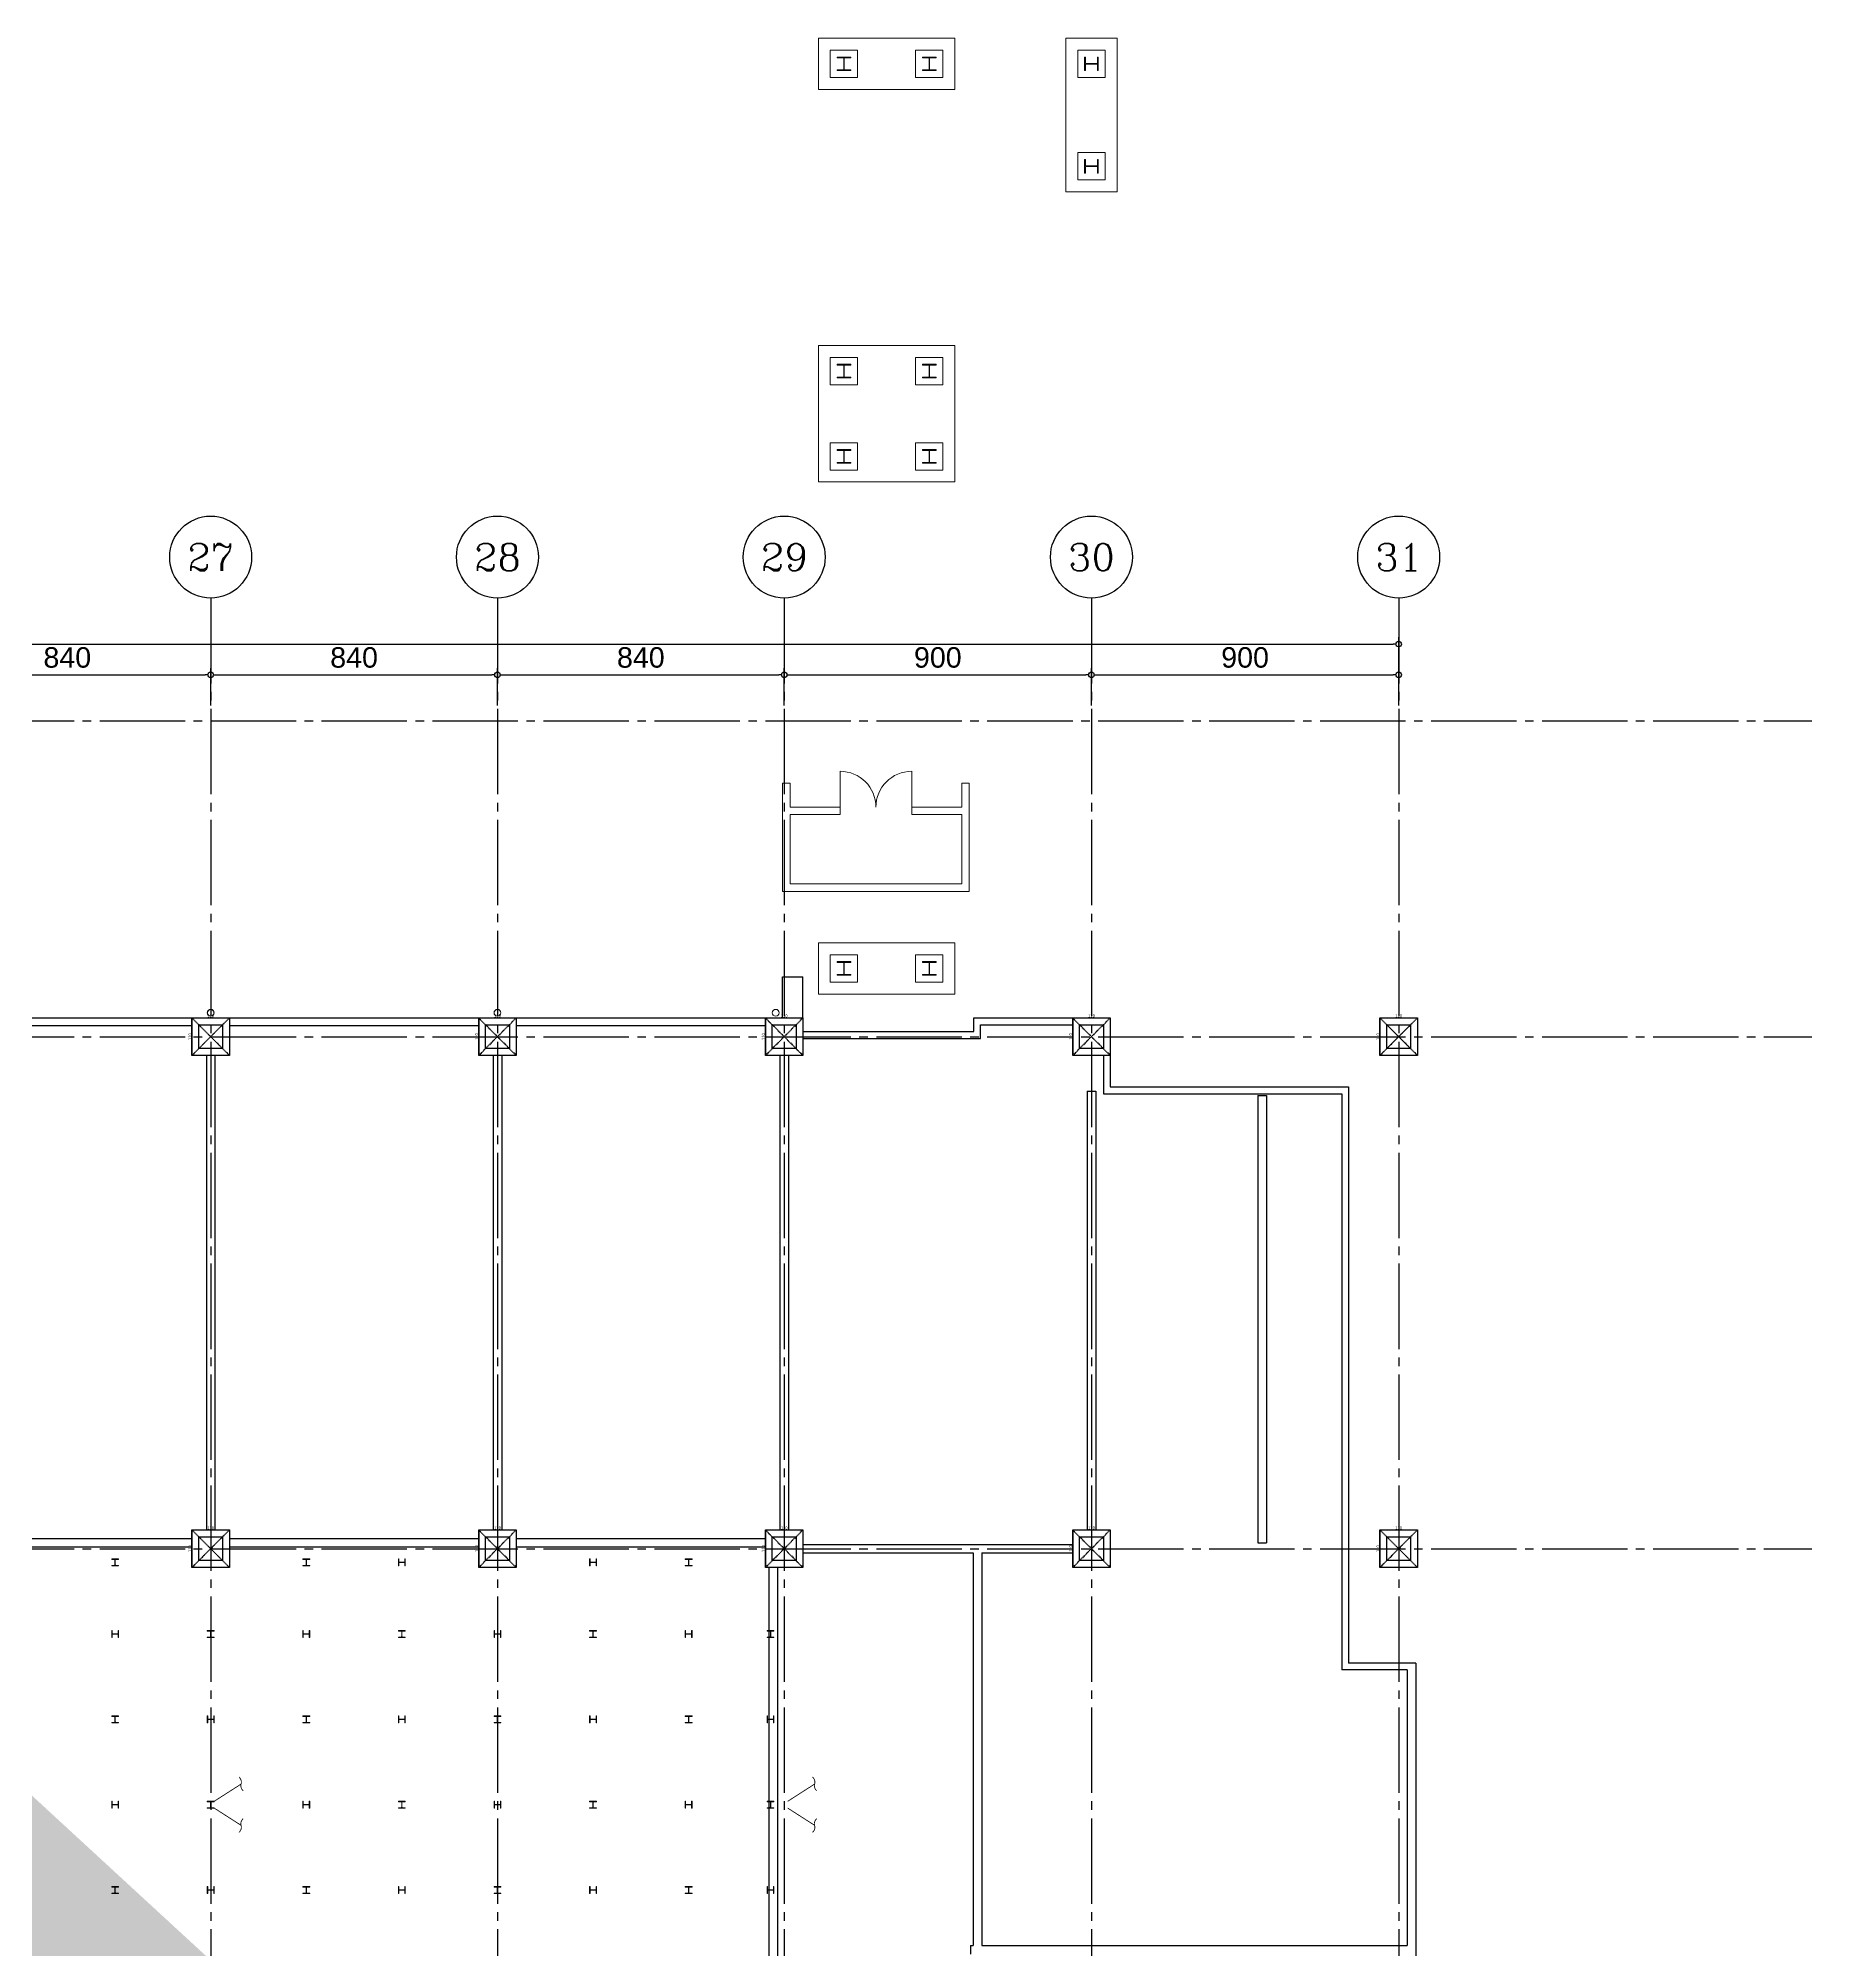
# Model space of a CAD drawing. Extents: x -3080 to 28500, y -1326 to 31609.
# Drawn here: x 22175 to 27370, y 6325 to 11925 of the extents above; entities that cross this region are included whole.
import ezdxf
from ezdxf.enums import TextEntityAlignment as Align

# ---------------------------------------------------------------- set-up
doc = ezdxf.new("R2010")
doc.units = 0
doc.header["$LTSCALE"] = 100
for name, pattern in [('X-S-FAB-L05$0$COL-CEN-LIN', [3.25, 2.5, -0.25, 0.25, -0.25]), ('X-S-FAB-L05$0$DASHED', [0.75, 0.5, -0.25]), ('X-S-FAB-L05$0$HIDDEN', [0.4, 0.3, -0.1]), ('X-S-FAB-L05$0$TAI_虛線', [5.644, 2.822, -2.822])]:
    doc.linetypes.add(name, pattern=pattern)
for name, color, linetype in [('0-xref', 8, 'Continuous'), ('188K-SM-03-F05-MECH-DCC-Y2257103$0$0-xref', 8, 'Continuous'), ('188K-SM-07-F10-MECH-CR PIPE-Y2257103$0$0-xref', 8, 'Continuous'), ('X-S-FAB-L05$0$0-MC', 8, 'Continuous'), ('X-S-FAB-L05$0$0-NC', 8, 'Continuous'), ('X-S-FAB-L05$0$1_L05平面圖_1_A-OBJE-MEP', 8, 'Continuous'), ('X-S-FAB-L05$0$1_L05平面圖_1_A-WALL-EX', 8, 'Continuous'), ('X-S-FAB-L05$0$1_L05平面圖_1_Door', 8, 'Continuous'), ('X-S-FAB-L05$0$1_L05平面圖_1_S-COL', 8, 'Continuous'), ('X-S-FAB-L05$0$BEAM', 8, 'Continuous'), ('X-S-FAB-L05$0$BLOCK', 8, 'Continuous'), ('X-S-FAB-L05$0$BR-D', 8, 'X-S-FAB-L05$0$DASHED'), ('X-S-FAB-L05$0$CCL', 8, 'X-S-FAB-L05$0$COL-CEN-LIN'), ('X-S-FAB-L05$0$COL', 8, 'Continuous'), ('X-S-FAB-L05$0$COL-S', 8, 'Continuous'), ('X-S-FAB-L05$0$SKY05│level-60%', 7, 'Continuous'), ('X-S-FAB-L05$0$WALL-RC', 8, 'Continuous'), ('X-S-FAB-L05$0$斜撐', 8, 'Continuous')]:
    doc.layers.add(name, color=color, linetype=linetype)
doc.layers.add('X-S-FAB-L05$0$A-BLOCK', color=8, linetype='Continuous', plot=False)
doc.layers.add('X-S-FAB-L05$0$DIM', color=8, linetype='Continuous', plot=False)
doc.layers.add('X-S-FAB-L05$0$XREF', color=8, linetype='Continuous', lineweight=0)
doc.styles.add('X-S-FAB-L05$0$COL-NUM', font='romanc')
doc.styles.add('X-S-FAB-L05$0$DIM', font='', dxfattribs={"width": 0.8})
doc.styles.add('X-S-FAB-L05$0$Gen-Text', font='arial.ttf', dxfattribs={"height": 2.5})
doc.styles.get('X-S-FAB-L05$0$DIM').set_extended_font_data('MingLiU')
doc.dimstyles.new('X-S-FAB-L05$0$CIRL', dxfattribs={"dimtxt": 50, "dimasz": 25, "dimexe": 16, "dimexo": 0, "dimgap": 6, "dimtad": 1, "dimdsep": 46, "dimtxsty": 'X-S-FAB-L05$0$DIM', "dimblk": 'X-S-FAB-L05$0$_DotBlank', "dimcen": 10, "dimdle": 16, "dimclrd": 256, "dimclre": 256, "dimclrt": 6, "dimadec": 0, "dimazin": 0, "dimtfac": 1, "dimtix": 1, "dimtmove": 2, "dimatfit": 3, "dimldrblk": 'X-S-FAB-L05$0$ARROW', "dimfxl": 1, "dimtolj": 1, "dimtzin": 0, "dimarcsym": 0})
doc.dimstyles.new('X-S-FAB-L05$0$JJP_005_defpoint', dxfattribs={"dimtxt": 20, "dimasz": 0.5, "dimexe": 0.5, "dimexo": 0.5, "dimgap": 0.5, "dimtad": 1, "dimdsep": 46, "dimtxsty": 'X-S-FAB-L05$0$DIM', "dimblk": 'X-S-FAB-L05$0$_None', "dimcen": 10, "dimclrd": 256, "dimclre": 256, "dimclrt": 256, "dimadec": 0, "dimazin": 0, "dimtfac": 1, "dimtix": 1, "dimtmove": 2, "dimatfit": 3, "dimldrblk": 'X-S-FAB-L05$0$_None', "dimfxl": 0.5, "dimtolj": 1, "dimtzin": 0, "dimarcsym": 0})

# ---------------------------------------------------------------- blocks, each defined once
blk = doc.blocks.new('X-S-FAB-L05$0$cn-y')
at = {"layer": 'X-S-FAB-L05$0$0-MC'}
blk.add_circle((-50, 0), 50, dxfattribs=at)
at = {"layer": 'X-S-FAB-L05$0$0-NC', "style": 'X-S-FAB-L05$0$COL-NUM'}
blk.add_attdef('GRID-Y', text='', height=50, dxfattribs=at).set_placement((-50, 0), align=Align.MIDDLE_CENTER)
blk = doc.blocks.new('X-S-FAB-L05$0$_DotBlank')
at = {"color": 0, "linetype": 'ByBlock', "lineweight": -2}
blk.add_line((-0.5, 0), (-1, 0), dxfattribs=at)
blk.add_circle((0, 0), 0.5, dxfattribs=at)
blk = doc.blocks.new('*D68')
at = {"layer": 'DefPoints', "color": 0, "transparency": 16777216}
for p in [(0, 10870), (-26160, 10780), (0, 10780)]:
    blk.add_point(p, dxfattribs=at)
at = {"layer": 'X-S-FAB-L05$0$DIM', "lineweight": -2, "transparency": 16777216}
for p, q in [((-26160, 10780), (-26160, 10890)), ((-26144, 10870), (-16, 10870)), ((0, 10780), (0, 10890))]:
    blk.add_line(p, q, dxfattribs=at)
at = {"layer": 'X-S-FAB-L05$0$DIM', "lineweight": -2, "transparency": 16777216, "xscale": 16, "yscale": 16, "zscale": 16, "rotation": 180}
blk.add_blockref('X-S-FAB-L05$0$_DotBlank', (-26160, 10870), dxfattribs=at)
at = {"layer": 'X-S-FAB-L05$0$DIM', "lineweight": -2, "transparency": 16777216, "xscale": 16, "yscale": 16, "zscale": 16}
blk.add_blockref('X-S-FAB-L05$0$_DotBlank', (0, 10870), dxfattribs=at)
at = {"layer": 'X-S-FAB-L05$0$DIM', "color": 6, "transparency": 16777216, "insert": (-13080, 10920.6), "char_height": 2.5, "attachment_point": 5, "style": 'X-S-FAB-L05$0$Gen-Text'}
blk.add_mtext('\\A1;{\\H24x;26160}', dxfattribs=at)
blk = doc.blocks.new('X-S-FAB-L05$0$ARROW')
at = {"color": 3}
blk.add_solid([(0, 0), (-2.4, -0.4), (-2.4, 0.4)], dxfattribs=at)
blk = doc.blocks.new('*D94')
at = {"layer": 'DefPoints', "color": 0, "transparency": 16777216}
for p in [(-3480, 10780), (-4320, 10690), (-3480, 10690)]:
    blk.add_point(p, dxfattribs=at)
at = {"layer": 'X-S-FAB-L05$0$DIM', "lineweight": -2, "transparency": 16777216}
for p, q in [((-4320, 10690), (-4320, 10800)), ((-4304, 10780), (-3496, 10780)), ((-3480, 10690), (-3480, 10800))]:
    blk.add_line(p, q, dxfattribs=at)
at = {"layer": 'X-S-FAB-L05$0$DIM', "lineweight": -2, "transparency": 16777216, "xscale": 16, "yscale": 16, "zscale": 16, "rotation": 180}
blk.add_blockref('X-S-FAB-L05$0$_DotBlank', (-4320, 10780), dxfattribs=at)
at = {"layer": 'X-S-FAB-L05$0$DIM', "lineweight": -2, "transparency": 16777216, "xscale": 16, "yscale": 16, "zscale": 16}
blk.add_blockref('X-S-FAB-L05$0$_DotBlank', (-3480, 10780), dxfattribs=at)
at = {"layer": 'X-S-FAB-L05$0$DIM', "color": 6, "transparency": 16777216, "insert": (-3900, 10830.6), "char_height": 2.5, "attachment_point": 5, "style": 'X-S-FAB-L05$0$Gen-Text'}
blk.add_mtext('\\A1;{\\H24x;840}', dxfattribs=at)
blk = doc.blocks.new('*D95')
at = {"layer": 'DefPoints', "color": 0, "transparency": 16777216}
for p in [(-2640, 10780), (-3480, 10690), (-2640, 10690)]:
    blk.add_point(p, dxfattribs=at)
at = {"layer": 'X-S-FAB-L05$0$DIM', "lineweight": -2, "transparency": 16777216}
for p, q in [((-3480, 10690), (-3480, 10800)), ((-3464, 10780), (-2656, 10780)), ((-2640, 10690), (-2640, 10800))]:
    blk.add_line(p, q, dxfattribs=at)
at = {"layer": 'X-S-FAB-L05$0$DIM', "lineweight": -2, "transparency": 16777216, "xscale": 16, "yscale": 16, "zscale": 16, "rotation": 180}
blk.add_blockref('X-S-FAB-L05$0$_DotBlank', (-3480, 10780), dxfattribs=at)
at = {"layer": 'X-S-FAB-L05$0$DIM', "lineweight": -2, "transparency": 16777216, "xscale": 16, "yscale": 16, "zscale": 16}
blk.add_blockref('X-S-FAB-L05$0$_DotBlank', (-2640, 10780), dxfattribs=at)
at = {"layer": 'X-S-FAB-L05$0$DIM', "color": 6, "transparency": 16777216, "insert": (-3060, 10830.6), "char_height": 2.5, "attachment_point": 5, "style": 'X-S-FAB-L05$0$Gen-Text'}
blk.add_mtext('\\A1;{\\H24x;840}', dxfattribs=at)
blk = doc.blocks.new('*D96')
at = {"layer": 'DefPoints', "color": 0, "transparency": 16777216}
for p in [(-1800, 10780), (-2640, 10690), (-1800, 10690)]:
    blk.add_point(p, dxfattribs=at)
at = {"layer": 'X-S-FAB-L05$0$DIM', "lineweight": -2, "transparency": 16777216}
for p, q in [((-2640, 10690), (-2640, 10800)), ((-2624, 10780), (-1816, 10780)), ((-1800, 10690), (-1800, 10800))]:
    blk.add_line(p, q, dxfattribs=at)
at = {"layer": 'X-S-FAB-L05$0$DIM', "lineweight": -2, "transparency": 16777216, "xscale": 16, "yscale": 16, "zscale": 16, "rotation": 180}
blk.add_blockref('X-S-FAB-L05$0$_DotBlank', (-2640, 10780), dxfattribs=at)
at = {"layer": 'X-S-FAB-L05$0$DIM', "lineweight": -2, "transparency": 16777216, "xscale": 16, "yscale": 16, "zscale": 16}
blk.add_blockref('X-S-FAB-L05$0$_DotBlank', (-1800, 10780), dxfattribs=at)
at = {"layer": 'X-S-FAB-L05$0$DIM', "color": 6, "transparency": 16777216, "insert": (-2220, 10830.6), "char_height": 2.5, "attachment_point": 5, "style": 'X-S-FAB-L05$0$Gen-Text'}
blk.add_mtext('\\A1;{\\H24x;840}', dxfattribs=at)
blk = doc.blocks.new('*D97')
at = {"layer": 'DefPoints', "color": 0, "transparency": 16777216}
for p in [(-900, 10780), (-1800, 10690), (-900, 10690)]:
    blk.add_point(p, dxfattribs=at)
at = {"layer": 'X-S-FAB-L05$0$DIM', "lineweight": -2, "transparency": 16777216}
for p, q in [((-1800, 10690), (-1800, 10800)), ((-1784, 10780), (-916, 10780)), ((-900, 10690), (-900, 10800))]:
    blk.add_line(p, q, dxfattribs=at)
at = {"layer": 'X-S-FAB-L05$0$DIM', "lineweight": -2, "transparency": 16777216, "xscale": 16, "yscale": 16, "zscale": 16, "rotation": 180}
blk.add_blockref('X-S-FAB-L05$0$_DotBlank', (-1800, 10780), dxfattribs=at)
at = {"layer": 'X-S-FAB-L05$0$DIM', "lineweight": -2, "transparency": 16777216, "xscale": 16, "yscale": 16, "zscale": 16}
blk.add_blockref('X-S-FAB-L05$0$_DotBlank', (-900, 10780), dxfattribs=at)
at = {"layer": 'X-S-FAB-L05$0$DIM', "color": 6, "transparency": 16777216, "insert": (-1350, 10830.6), "char_height": 2.5, "attachment_point": 5, "style": 'X-S-FAB-L05$0$Gen-Text'}
blk.add_mtext('\\A1;{\\H24x;900}', dxfattribs=at)
blk = doc.blocks.new('*D98')
at = {"layer": 'DefPoints', "color": 0, "transparency": 16777216}
for p in [(0, 10780), (-900, 10690), (0, 10690)]:
    blk.add_point(p, dxfattribs=at)
at = {"layer": 'X-S-FAB-L05$0$DIM', "lineweight": -2, "transparency": 16777216}
for p, q in [((-900, 10690), (-900, 10800)), ((-884, 10780), (-16, 10780)), ((0, 10690), (0, 10800))]:
    blk.add_line(p, q, dxfattribs=at)
at = {"layer": 'X-S-FAB-L05$0$DIM', "lineweight": -2, "transparency": 16777216, "xscale": 16, "yscale": 16, "zscale": 16, "rotation": 180}
blk.add_blockref('X-S-FAB-L05$0$_DotBlank', (-900, 10780), dxfattribs=at)
at = {"layer": 'X-S-FAB-L05$0$DIM', "lineweight": -2, "transparency": 16777216, "xscale": 16, "yscale": 16, "zscale": 16}
blk.add_blockref('X-S-FAB-L05$0$_DotBlank', (0, 10780), dxfattribs=at)
at = {"layer": 'X-S-FAB-L05$0$DIM', "color": 6, "transparency": 16777216, "insert": (-450, 10830.6), "char_height": 2.5, "attachment_point": 5, "style": 'X-S-FAB-L05$0$Gen-Text'}
blk.add_mtext('\\A1;{\\H24x;900}', dxfattribs=at)
blk = doc.blocks.new('*D174')
at = {"layer": 'DefPoints', "lineweight": -2, "transparency": 16777216}
blk.add_line((0, 0), (110, 0), dxfattribs=at)
at = {"layer": 'DefPoints', "color": 0, "transparency": 16777216}
for p in [(0, 0), (110, 0), (110, 0)]:
    blk.add_point(p, dxfattribs=at)
at = {"layer": 'DefPoints', "transparency": 16777216, "insert": (55, 6.1), "char_height": 10, "attachment_point": 5, "style": 'X-S-FAB-L05$0$DIM'}
blk.add_mtext('\\A1;110', dxfattribs=at)
blk = doc.blocks.new('X-S-FAB-L05$0$_None')
blk = doc.blocks.new('*D175')
at = {"layer": 'DefPoints', "lineweight": -2, "transparency": 16777216}
blk.add_line((0, 0), (0, -110), dxfattribs=at)
at = {"layer": 'DefPoints', "color": 0, "transparency": 16777216}
for p in [(0, 0), (0, -110), (0, -110)]:
    blk.add_point(p, dxfattribs=at)
at = {"layer": 'DefPoints', "transparency": 16777216, "insert": (-6.1, -55), "char_height": 10, "attachment_point": 5, "rotation": 90, "style": 'X-S-FAB-L05$0$DIM'}
blk.add_mtext('\\A1;110', dxfattribs=at)
blk = doc.blocks.new('X-S-FAB-L05$0$斜撐')
at = {"layer": 'X-S-FAB-L05$0$BR-D', "const_width": 0.5}
blk.add_lwpolyline([(962.1, 215.6, -0.296213), (958, 215.2, 0.299957), (953.7, 214.9, 0.006918)], format="xyb", dxfattribs=at)
at = {"layer": 'X-S-FAB-L05$0$BR-D', "linetype": 'ByBlock', "const_width": 0.5}
blk.add_lwpolyline([(964.4, 197.6), (958, 215.2)], dxfattribs=at)
blk = doc.blocks.new('X-S-FAB-L05$0$VC(C)')
at = {"layer": 'X-S-FAB-L05$0$斜撐'}
for p, xscale, yscale, zscale, rotation in [((20667.4, 11247.2), 5.000000000000002, 5.000000000000002, 5.000000000000002, 282.6853631040207), ((22347.4, 11247.2), 5.000000000000002, 5.000000000000002, 5.000000000000002, 282.6853631040207), ((20667.4, 2252.8), -5, 5, 5, 257.3146368959793), ((22347.4, 2252.8), -5, 5, 5, 257.3146368959793)]:
    blk.add_blockref('X-S-FAB-L05$0$斜撐', p, dxfattribs=dict(at, xscale=xscale, yscale=yscale, zscale=zscale, rotation=rotation))
blk = doc.blocks.new('188K-SM-03-F05-MECH-DCC-Y2257103')
at = {"layer": '188K-SM-03-F05-MECH-DCC-Y2257103$0$0-xref', "ltscale": 1000}
blk.add_lwpolyline([(26125, 9035), (26195, 9035), (26195, 8965), (26125, 8965)], close=True, dxfattribs=at)
blk.add_lwpolyline([(26125, 9035), (26195, 9035), (26195, 8965), (26125, 8965)], close=True, dxfattribs=at)
at = {"layer": 'DefPoints', "ltscale": 1000}
for p, q in [((26125, 9035), (26195, 8965)), ((26195, 9035), (26125, 8965)), ((26125, 9035), (26195, 8965)), ((26195, 9035), (26125, 8965))]:
    blk.add_line(p, q, dxfattribs=at)
blk.add_lwpolyline([(26125, 9035), (26195, 9035), (26195, 8965), (26125, 8965)], close=True, dxfattribs=at)
blk.add_lwpolyline([(26125, 9035), (26195, 9035), (26195, 8965), (26125, 8965)], close=True, dxfattribs=at)
blk = doc.blocks.new('188K-SM-07-F10-MECH-CR PIPE-Y2257103')
at = {"layer": '188K-SM-07-F10-MECH-CR PIPE-Y2257103$0$0-xref', "ltscale": 1000}
blk.add_lwpolyline([(26125, 9035), (26195, 9035), (26195, 8965), (26125, 8965)], close=True, dxfattribs=at)
at = {"layer": 'DefPoints', "ltscale": 1000}
for p, q in [((26125, 9035), (26195, 8965)), ((26195, 9035), (26125, 8965))]:
    blk.add_line(p, q, dxfattribs=at)
blk.add_lwpolyline([(26125, 9035), (26195, 9035), (26195, 8965), (26125, 8965)], close=True, dxfattribs=at)
blk = doc.blocks.new('*U59')
at = {"layer": 'DefPoints', "linetype": 'X-S-FAB-L05$0$HIDDEN', "ltscale": 0.1}
for p, q in [((110, 0), (0, -110)), ((0, 0), (110, -110))]:
    blk.add_line(p, q, dxfattribs=at)
at = {"layer": 'X-S-FAB-L05$0$COL', "ltscale": 0.1}
blk.add_lwpolyline([(0, 0), (110, 0), (110, -110), (0, -110)], close=True, dxfattribs=at)
at = {"layer": 'DefPoints'}
dim = blk.add_linear_dim(base=(0, -110), p1=(0, 0), p2=(0, -110), angle=90, dimstyle='X-S-FAB-L05$0$JJP_005_defpoint', override={"dimtxt": 10}, dxfattribs=at)
dim.commit()
dim.dimension.update_dxf_attribs({"geometry": '*D175', "text_midpoint": (-6.067, -55)})
dim = blk.add_linear_dim(base=(110, 0), p1=(0, 0), p2=(110, 0), dimstyle='X-S-FAB-L05$0$JJP_005_defpoint', override={"dimtxt": 10}, dxfattribs=at)
dim.commit()
dim.dimension.update_dxf_attribs({"geometry": '*D174', "text_midpoint": (55, 6.067)})
blk = doc.blocks.new('X-S-FAB-L05$0$FAB2-L05')
at = {"layer": 'X-S-FAB-L05$0$CCL'}
for p, q in [((-3480, 11005), (-3480, 0)), ((-2640, 11005), (-2640, 0)), ((-1800, 11005), (-1800, 0)), ((-900, 11005), (-900, 0)), ((0, 11005), (0, 0)), ((-26880, 10645), (1210, 10645)), ((-26880, 9720), (1210, 9720)), ((-26880, 8220), (1210, 8220))]:
    blk.add_line(p, q, dxfattribs=at)
at = {"layer": 'X-S-FAB-L05$0$COL-S'}
for points in [[(-3515, 9755), (-3445, 9755), (-3445, 9685), (-3515, 9685)], [(-2675, 9755), (-2605, 9755), (-2605, 9685), (-2675, 9685)], [(-1835, 9755), (-1765, 9755), (-1765, 9685), (-1835, 9685)], [(-935, 9755), (-865, 9755), (-865, 9685), (-935, 9685)], [(-35, 9755), (35, 9755), (35, 9685), (-35, 9685)], [(-3515, 8255), (-3445, 8255), (-3445, 8185), (-3515, 8185)], [(-2675, 8255), (-2605, 8255), (-2605, 8185), (-2675, 8185)], [(-1835, 8255), (-1765, 8255), (-1765, 8185), (-1835, 8185)], [(-935, 8255), (-865, 8255), (-865, 8185), (-935, 8185)], [(-35, 8255), (35, 8255), (35, 8185), (-35, 8185)]]:
    blk.add_lwpolyline(points, close=True, dxfattribs=at)
at = {"layer": 'X-S-FAB-L05$0$A-BLOCK'}
ref = blk.add_blockref('X-S-FAB-L05$0$cn-y', (-3360, 11125), dxfattribs=dict(at, xscale=2.399999999999997, yscale=2.399999999999997, zscale=2.399999999999997))
ref.add_attrib('GRID-Y', '27', dxfattribs={"layer": 'X-S-FAB-L05$0$0-NC', "height": 80, "style": 'X-S-FAB-L05$0$COL-NUM'}).set_placement((-3480, 11125), align=Align.MIDDLE_CENTER)
ref = blk.add_blockref('X-S-FAB-L05$0$cn-y', (-2520, 11125), dxfattribs=dict(at, xscale=2.399999999999997, yscale=2.399999999999997, zscale=2.399999999999997))
ref.add_attrib('GRID-Y', '28', dxfattribs={"layer": 'X-S-FAB-L05$0$0-NC', "height": 80, "style": 'X-S-FAB-L05$0$COL-NUM'}).set_placement((-2640, 11125), align=Align.MIDDLE_CENTER)
ref = blk.add_blockref('X-S-FAB-L05$0$cn-y', (-1680, 11125), dxfattribs=dict(at, xscale=2.399999999999997, yscale=2.399999999999997, zscale=2.399999999999997))
ref.add_attrib('GRID-Y', '29', dxfattribs={"layer": 'X-S-FAB-L05$0$0-NC', "height": 80, "style": 'X-S-FAB-L05$0$COL-NUM'}).set_placement((-1800, 11125), align=Align.MIDDLE_CENTER)
ref = blk.add_blockref('X-S-FAB-L05$0$cn-y', (-780, 11125), dxfattribs=dict(at, xscale=2.399999999999997, yscale=2.399999999999997, zscale=2.399999999999997))
ref.add_attrib('GRID-Y', '30', dxfattribs={"layer": 'X-S-FAB-L05$0$0-NC', "height": 80, "style": 'X-S-FAB-L05$0$COL-NUM'}).set_placement((-900, 11125), align=Align.MIDDLE_CENTER)
ref = blk.add_blockref('X-S-FAB-L05$0$cn-y', (120, 11125), dxfattribs=dict(at, xscale=2.399999999999997, yscale=2.399999999999997, zscale=2.399999999999997))
ref.add_attrib('GRID-Y', '31', dxfattribs={"layer": 'X-S-FAB-L05$0$0-NC', "height": 80, "style": 'X-S-FAB-L05$0$COL-NUM'}).set_placement((0, 11125), align=Align.MIDDLE_CENTER)
at = {"layer": 'X-S-FAB-L05$0$BEAM'}
for p in [(-3535, 9775), (-2695, 9775), (-1855, 9775), (-955, 9775), (-55, 9775), (-3535, 8275), (-2695, 8275), (-1855, 8275), (-955, 8275), (-55, 8275)]:
    blk.add_blockref('*U59', p, dxfattribs=at)
at = {"layer": 'X-S-FAB-L05$0$DIM'}
for base, p1, p2, picture, middle in [((0, 10870), (-26160, 10780), (0, 10780), '*D68', (-13080, 10920.634)), ((-3480, 10780), (-4320, 10690), (-3480, 10690), '*D94', (-3900, 10830.634)), ((-2640, 10780), (-3480, 10690), (-2640, 10690), '*D95', (-3060, 10830.634)), ((-1800, 10780), (-2640, 10690), (-1800, 10690), '*D96', (-2220, 10830.634)), ((-900, 10780), (-1800, 10690), (-900, 10690), '*D97', (-1350, 10830.634)), ((0, 10780), (-900, 10690), (0, 10690), '*D98', (-450, 10830.634))]:
    dim = blk.add_linear_dim(base=base, p1=p1, p2=p2, text='{\\H24x;<>}', dimstyle='X-S-FAB-L05$0$CIRL', override={"dimtxt": 60, "dimasz": 16, "dimexe": 20, "dimgap": 20, "dimtxsty": 'X-S-FAB-L05$0$Gen-Text'}, dxfattribs=at)
    dim.commit()
    dim.dimension.update_dxf_attribs({"geometry": picture, "text_midpoint": middle})
blk = doc.blocks.new('X-S-FAB-L05')
at = {"layer": 'X-S-FAB-L05$0$SKY05│level-60%'}
h = blk.add_hatch(dxfattribs=at)
h.set_pattern_fill('ANSI31', color=256)
h.set_pattern_definition([(45, (0, 0), (-0.08838834765, 0.08838834765), [])])
edge = h.paths.add_edge_path()
edge.add_line((23520.4, 5520), (21180, 5520))
edge.add_line((21180, 5520), (21180, 7320))
edge.add_line((21180, 7320), (19200, 7320))
edge.add_line((19200, 7320), (19200, 8595))
edge.add_line((19200, 8595), (19707.5, 8595))
edge.add_line((19707.5, 8595), (19707.5, 9033))
at = {"layer": 'X-S-FAB-L05$0$1_L05平面圖_1_A-OBJE-MEP', "color": 8, "lineweight": 0, "ltscale": 10, "flags": 128}
for points in [[(22689.5, 9070, 1), (22670.5, 9070, 1)], [(23529.5, 9070, 1), (23510.5, 9070, 1)]]:
    blk.add_lwpolyline(points, format="xyb", close=True, dxfattribs=at)
at = {"layer": 'X-S-FAB-L05$0$1_L05平面圖_1_A-OBJE-MEP', "color": 8, "lineweight": 0, "ltscale": 10}
for centre in [(22680, 9070), (23520, 9070), (24335, 9070)]:
    blk.add_circle(centre, 10, dxfattribs=at)
at = {"layer": 'X-S-FAB-L05$0$1_L05平面圖_1_A-WALL-EX', "color": 6, "lineweight": 0, "ltscale": 10}
for p, q in [((24523.5, 9672.5), (24523.5, 9661)), ((24523.5, 9661), (24523.5, 9650.5)), ((24733.5, 9672.5), (24733.5, 9661)), ((24733.5, 9661), (24733.5, 9650.5))]:
    blk.add_line(p, q, dxfattribs=at)
at = {"layer": 'X-S-FAB-L05$0$1_L05平面圖_1_A-WALL-EX', "color": 6, "lineweight": 0, "ltscale": 10, "flags": 128}
for points in [[(24355, 9742.5), (24355, 9425.5)], [(24377, 9742.5), (24355, 9742.5)], [(24377, 9672.5), (24377, 9742.5)], [(24880, 9742.5), (24880, 9672.5)], [(24902, 9742.5), (24880, 9742.5)], [(24902, 9425.5), (24902, 9742.5)], [(24523.5, 9672.5), (24377, 9672.5)], [(24377, 9447.5), (24377, 9650.5)], [(24377, 9650.5), (24523.5, 9650.5)], [(24880, 9672.5), (24733.5, 9672.5)], [(24733.5, 9650.5), (24880, 9650.5)], [(24880, 9650.5), (24880, 9447.5)], [(24355, 9425.5), (24377, 9425.5)], [(24880, 9447.5), (24377, 9447.5)], [(24377, 9425.5), (24880, 9425.5)], [(24902, 9425.5), (24880, 9425.5)]]:
    blk.add_lwpolyline(points, dxfattribs=at)
at = {"layer": 'X-S-FAB-L05$0$1_L05平面圖_1_Door', "color": 4, "lineweight": 0, "ltscale": 10}
for p, q in [((24523.5, 9672.5), (24523.5, 9777.5)), ((24733.5, 9672.5), (24733.5, 9777.5)), ((24523.5, 9672.5), (24523.5, 9661)), ((24523.5, 9672.5), (24523.5, 9661)), ((24523.5, 9661), (24523.5, 9650.5)), ((24733.5, 9672.5), (24733.5, 9661)), ((24733.5, 9672.5), (24733.5, 9661)), ((24733.5, 9661), (24733.5, 9650.5))]:
    blk.add_line(p, q, dxfattribs=at)
for centre, start, end in [((24523.5, 9672.5), 0, 90), ((24733.5, 9672.5), 90, 180)]:
    blk.add_arc(centre, 105, start, end, dxfattribs=at)
at = {"layer": 'X-S-FAB-L05$0$1_L05平面圖_1_S-COL', "color": 12, "lineweight": 0, "ltscale": 10, "flags": 128}
for points in [[(24460, 11775), (24860, 11775), (24860, 11925), (24460, 11925)], [(25334.963, 11475), (25335, 11925), (25185, 11925.012), (25184.963, 11475.012)], [(24459.97, 10624.97), (24860, 10624.97), (24860, 11025), (24459.97, 11025)], [(24460, 9125), (24860, 9125), (24860, 9275), (24460, 9275)]]:
    blk.add_lwpolyline(points, close=True, dxfattribs=at)
at = {"layer": 'X-S-FAB-L05$0$1_L05平面圖_1_S-COL', "color": 1, "lineweight": 0, "ltscale": 10, "flags": 128}
for points in [[(24495, 11810), (24575, 11810), (24575, 11890), (24495, 11890)], [(24745, 11810), (24825, 11810), (24825, 11890), (24745, 11890)], [(25220, 11810), (25300, 11810), (25300, 11890), (25220, 11890)], [(25220, 11510), (25300, 11510), (25300, 11590), (25220, 11590)], [(24495, 10910), (24575, 10910), (24575, 10990), (24495, 10990)], [(24745, 10910), (24825, 10910), (24825, 10990), (24745, 10990)], [(24495, 10660), (24575, 10660), (24575, 10740), (24495, 10740)], [(24745, 10660), (24825, 10660), (24825, 10740), (24745, 10740)], [(24495, 9160), (24575, 9160), (24575, 9240), (24495, 9240)], [(24745, 9160), (24825, 9160), (24825, 9240), (24745, 9240)]]:
    blk.add_lwpolyline(points, close=True, dxfattribs=at)
at = {"layer": 'X-S-FAB-L05$0$1_L05平面圖_1_S-COL', "color": 12, "linetype": 'X-S-FAB-L05$0$TAI_虛線', "lineweight": 0, "ltscale": 10, "flags": 128}
for points in [[(24515, 11830), (24555, 11830), (24555, 11832.4), (24535.8, 11832.4), (24535.8, 11867.6), (24555, 11867.6), (24555, 11870), (24515, 11870), (24515, 11867.6), (24534.2, 11867.6), (24534.2, 11832.4), (24515, 11832.4)], [(24765, 11830), (24805, 11830), (24805, 11832.4), (24785.8, 11832.4), (24785.8, 11867.6), (24805, 11867.6), (24805, 11870), (24765, 11870), (24765, 11867.6), (24784.2, 11867.6), (24784.2, 11832.4), (24765, 11832.4)], [(25240, 11870), (25240, 11830), (25242.4, 11830), (25242.4, 11849.2), (25277.6, 11849.2), (25277.6, 11830), (25280, 11830), (25280, 11870), (25277.6, 11870), (25277.6, 11850.8), (25242.4, 11850.8), (25242.4, 11870)], [(25240, 11570), (25240, 11530), (25242.4, 11530), (25242.4, 11549.2), (25277.6, 11549.2), (25277.6, 11530), (25280, 11530), (25280, 11570), (25277.6, 11570), (25277.6, 11550.8), (25242.4, 11550.8), (25242.4, 11570)], [(24515, 10930), (24555, 10930), (24555, 10932.4), (24535.8, 10932.4), (24535.8, 10967.6), (24555, 10967.6), (24555, 10970), (24515, 10970), (24515, 10967.6), (24534.2, 10967.6), (24534.2, 10932.4), (24515, 10932.4)], [(24765, 10930), (24805, 10930), (24805, 10932.4), (24785.8, 10932.4), (24785.8, 10967.6), (24805, 10967.6), (24805, 10970), (24765, 10970), (24765, 10967.6), (24784.2, 10967.6), (24784.2, 10932.4), (24765, 10932.4)], [(24515, 10680), (24555, 10680), (24555, 10682.4), (24535.8, 10682.4), (24535.8, 10717.6), (24555, 10717.6), (24555, 10720), (24515, 10720), (24515, 10717.6), (24534.2, 10717.6), (24534.2, 10682.4), (24515, 10682.4)], [(24765, 10680), (24805, 10680), (24805, 10682.4), (24785.8, 10682.4), (24785.8, 10717.6), (24805, 10717.6), (24805, 10720), (24765, 10720), (24765, 10717.6), (24784.2, 10717.6), (24784.2, 10682.4), (24765, 10682.4)], [(24515, 9180), (24555, 9180), (24555, 9182.4), (24535.8, 9182.4), (24535.8, 9217.6), (24555, 9217.6), (24555, 9220), (24515, 9220), (24515, 9217.6), (24534.2, 9217.6), (24534.2, 9182.4), (24515, 9182.4)], [(24765, 9180), (24805, 9180), (24805, 9182.4), (24785.8, 9182.4), (24785.8, 9217.6), (24805, 9217.6), (24805, 9220), (24765, 9220), (24765, 9217.6), (24784.2, 9217.6), (24784.2, 9182.4), (24765, 9182.4)]]:
    blk.add_lwpolyline(points, close=True, dxfattribs=at)
at = {"layer": 'X-S-FAB-L05$0$COL-S'}
for points in [[(22645, 9035), (22715, 9035), (22715, 8965), (22645, 8965)], [(23485, 9035), (23555, 9035), (23555, 8965), (23485, 8965)], [(24325, 9035), (24395, 9035), (24395, 8965), (24325, 8965)], [(25225, 9035), (25295, 9035), (25295, 8965), (25225, 8965)], [(26125, 9035), (26195, 9035), (26195, 8965), (26125, 8965)], [(22645, 7535), (22715, 7535), (22715, 7465), (22645, 7465)], [(23485, 7535), (23555, 7535), (23555, 7465), (23485, 7465)], [(24325, 7535), (24395, 7535), (24395, 7465), (24325, 7465)], [(25225, 7535), (25295, 7535), (25295, 7465), (25225, 7465)], [(26125, 7535), (26195, 7535), (26195, 7465), (26125, 7465)]]:
    blk.add_lwpolyline(points, close=True, dxfattribs=at)
at = {"layer": 'X-S-FAB-L05$0$COL-S', "lineweight": 0, "flags": 128}
for points in [[(22390, 7470), (22390, 7468.8), (22398.3, 7468.8, -0.41421356), (22399.6, 7467.5), (22399.6, 7452.5, -0.41421356), (22398.3, 7451.2), (22390, 7451.2), (22390, 7450), (22410, 7450), (22410, 7451.2), (22401.7, 7451.2, -0.41421356), (22400.4, 7452.5), (22400.4, 7467.5, -0.41421356), (22401.7, 7468.8), (22410, 7468.8), (22410, 7470)], [(22950, 7470), (22950, 7468.8), (22958.3, 7468.8, -0.41421356), (22959.6, 7467.5), (22959.6, 7452.5, -0.41421356), (22958.3, 7451.2), (22950, 7451.2), (22950, 7450), (22970, 7450), (22970, 7451.2), (22961.7, 7451.2, -0.41421356), (22960.4, 7452.5), (22960.4, 7467.5, -0.41421356), (22961.7, 7468.8), (22970, 7468.8), (22970, 7470)], [(23230, 7450), (23231.2, 7450), (23231.2, 7458.3, -0.41421356), (23232.5, 7459.6), (23247.5, 7459.6, -0.41421356), (23248.8, 7458.3), (23248.8, 7450), (23250, 7450), (23250, 7470), (23248.8, 7470), (23248.8, 7461.7, -0.41421356), (23247.5, 7460.4), (23232.5, 7460.4, -0.41421356), (23231.2, 7461.7), (23231.2, 7470), (23230, 7470)], [(23790, 7450), (23791.2, 7450), (23791.2, 7458.3, -0.41421356), (23792.5, 7459.6), (23807.5, 7459.6, -0.41421356), (23808.8, 7458.3), (23808.8, 7450), (23810, 7450), (23810, 7470), (23808.8, 7470), (23808.8, 7461.7, -0.41421356), (23807.5, 7460.4), (23792.5, 7460.4, -0.41421356), (23791.2, 7461.7), (23791.2, 7470), (23790, 7470)], [(24070, 7470), (24070, 7468.8), (24078.3, 7468.8, -0.41421356), (24079.6, 7467.5), (24079.6, 7452.5, -0.41421356), (24078.3, 7451.2), (24070, 7451.2), (24070, 7450), (24090, 7450), (24090, 7451.2), (24081.7, 7451.2, -0.41421356), (24080.4, 7452.5), (24080.4, 7467.5, -0.41421356), (24081.7, 7468.8), (24090, 7468.8), (24090, 7470)], [(22390, 7240), (22391.2, 7240), (22391.2, 7248.3, -0.41421356), (22392.5, 7249.6), (22407.5, 7249.6, -0.41421356), (22408.8, 7248.3), (22408.8, 7240), (22410, 7240), (22410, 7260), (22408.8, 7260), (22408.8, 7251.7, -0.41421356), (22407.5, 7250.4), (22392.5, 7250.4, -0.41421356), (22391.2, 7251.7), (22391.2, 7260), (22390, 7260)], [(22670, 7260), (22670, 7258.8), (22678.3, 7258.8, -0.41421356), (22679.6, 7257.5), (22679.6, 7242.5, -0.41421356), (22678.3, 7241.2), (22670, 7241.2), (22670, 7240), (22690, 7240), (22690, 7241.2), (22681.7, 7241.2, -0.41421356), (22680.4, 7242.5), (22680.4, 7257.5, -0.41421356), (22681.7, 7258.8), (22690, 7258.8), (22690, 7260)], [(22950, 7240), (22951.2, 7240), (22951.2, 7248.3, -0.41421356), (22952.5, 7249.6), (22967.5, 7249.6, -0.41421356), (22968.8, 7248.3), (22968.8, 7240), (22970, 7240), (22970, 7260), (22968.8, 7260), (22968.8, 7251.7, -0.41421356), (22967.5, 7250.4), (22952.5, 7250.4, -0.41421356), (22951.2, 7251.7), (22951.2, 7260), (22950, 7260)], [(23230, 7260), (23230, 7258.8), (23238.3, 7258.8, -0.41421356), (23239.6, 7257.5), (23239.6, 7242.5, -0.41421356), (23238.3, 7241.2), (23230, 7241.2), (23230, 7240), (23250, 7240), (23250, 7241.2), (23241.7, 7241.2, -0.41421356), (23240.4, 7242.5), (23240.4, 7257.5, -0.41421356), (23241.7, 7258.8), (23250, 7258.8), (23250, 7260)], [(23510, 7240), (23511.2, 7240), (23511.2, 7248.3, -0.41421356), (23512.5, 7249.6), (23527.5, 7249.6, -0.41421356), (23528.8, 7248.3), (23528.8, 7240), (23530, 7240), (23530, 7260), (23528.8, 7260), (23528.8, 7251.7, -0.41421356), (23527.5, 7250.4), (23512.5, 7250.4, -0.41421356), (23511.2, 7251.7), (23511.2, 7260), (23510, 7260)], [(23790, 7260), (23790, 7258.8), (23798.3, 7258.8, -0.41421356), (23799.6, 7257.5), (23799.6, 7242.5, -0.41421356), (23798.3, 7241.2), (23790, 7241.2), (23790, 7240), (23810, 7240), (23810, 7241.2), (23801.7, 7241.2, -0.41421356), (23800.4, 7242.5), (23800.4, 7257.5, -0.41421356), (23801.7, 7258.8), (23810, 7258.8), (23810, 7260)], [(24070, 7240), (24071.2, 7240), (24071.2, 7248.3, -0.41421356), (24072.5, 7249.6), (24087.5, 7249.6, -0.41421356), (24088.8, 7248.3), (24088.8, 7240), (24090, 7240), (24090, 7260), (24088.8, 7260), (24088.8, 7251.7, -0.41421356), (24087.5, 7250.4), (24072.5, 7250.4, -0.41421356), (24071.2, 7251.7), (24071.2, 7260), (24070, 7260)], [(24310, 7260), (24310, 7258.8), (24318.3, 7258.8, -0.41421356), (24319.6, 7257.5), (24319.6, 7242.5, -0.41421356), (24318.3, 7241.2), (24310, 7241.2), (24310, 7240), (24330, 7240), (24330, 7241.2), (24321.7, 7241.2, -0.41421356), (24320.4, 7242.5), (24320.4, 7257.5, -0.41421356), (24321.7, 7258.8), (24330, 7258.8), (24330, 7260)], [(22390, 7010), (22390, 7008.8), (22398.3, 7008.8, -0.41421356), (22399.6, 7007.5), (22399.6, 6992.5, -0.41421356), (22398.3, 6991.2), (22390, 6991.2), (22390, 6990), (22410, 6990), (22410, 6991.2), (22401.7, 6991.2, -0.41421356), (22400.4, 6992.5), (22400.4, 7007.5, -0.41421356), (22401.7, 7008.8), (22410, 7008.8), (22410, 7010)], [(22670, 6990), (22671.2, 6990), (22671.2, 6998.3, -0.41421356), (22672.5, 6999.6), (22687.5, 6999.6, -0.41421356), (22688.8, 6998.3), (22688.8, 6990), (22690, 6990), (22690, 7010), (22688.8, 7010), (22688.8, 7001.7, -0.41421356), (22687.5, 7000.4), (22672.5, 7000.4, -0.41421356), (22671.2, 7001.7), (22671.2, 7010), (22670, 7010)], [(22950, 7010), (22950, 7008.8), (22958.3, 7008.8, -0.41421356), (22959.6, 7007.5), (22959.6, 6992.5, -0.41421356), (22958.3, 6991.2), (22950, 6991.2), (22950, 6990), (22970, 6990), (22970, 6991.2), (22961.7, 6991.2, -0.41421356), (22960.4, 6992.5), (22960.4, 7007.5, -0.41421356), (22961.7, 7008.8), (22970, 7008.8), (22970, 7010)], [(23230, 6990), (23231.2, 6990), (23231.2, 6998.3, -0.41421356), (23232.5, 6999.6), (23247.5, 6999.6, -0.41421356), (23248.8, 6998.3), (23248.8, 6990), (23250, 6990), (23250, 7010), (23248.8, 7010), (23248.8, 7001.7, -0.41421356), (23247.5, 7000.4), (23232.5, 7000.4, -0.41421356), (23231.2, 7001.7), (23231.2, 7010), (23230, 7010)], [(23510, 7010), (23510, 7008.8), (23518.3, 7008.8, -0.41421356), (23519.6, 7007.5), (23519.6, 6992.5, -0.41421356), (23518.3, 6991.2), (23510, 6991.2), (23510, 6990), (23530, 6990), (23530, 6991.2), (23521.7, 6991.2, -0.41421356), (23520.4, 6992.5), (23520.4, 7007.5, -0.41421356), (23521.7, 7008.8), (23530, 7008.8), (23530, 7010)], [(23790, 6990), (23791.2, 6990), (23791.2, 6998.3, -0.41421356), (23792.5, 6999.6), (23807.5, 6999.6, -0.41421356), (23808.8, 6998.3), (23808.8, 6990), (23810, 6990), (23810, 7010), (23808.8, 7010), (23808.8, 7001.7, -0.41421356), (23807.5, 7000.4), (23792.5, 7000.4, -0.41421356), (23791.2, 7001.7), (23791.2, 7010), (23790, 7010)], [(24070, 7010), (24070, 7008.8), (24078.3, 7008.8, -0.41421356), (24079.6, 7007.5), (24079.6, 6992.5, -0.41421356), (24078.3, 6991.2), (24070, 6991.2), (24070, 6990), (24090, 6990), (24090, 6991.2), (24081.7, 6991.2, -0.41421356), (24080.4, 6992.5), (24080.4, 7007.5, -0.41421356), (24081.7, 7008.8), (24090, 7008.8), (24090, 7010)], [(24310, 6990), (24311.2, 6990), (24311.2, 6998.3, -0.41421356), (24312.5, 6999.6), (24327.5, 6999.6, -0.41421356), (24328.8, 6998.3), (24328.8, 6990), (24330, 6990), (24330, 7010), (24328.8, 7010), (24328.8, 7001.7, -0.41421356), (24327.5, 7000.4), (24312.5, 7000.4, -0.41421356), (24311.2, 7001.7), (24311.2, 7010), (24310, 7010)], [(22390, 6740), (22391.2, 6740), (22391.2, 6748.3, -0.41421356), (22392.5, 6749.6), (22407.5, 6749.6, -0.41421356), (22408.8, 6748.3), (22408.8, 6740), (22410, 6740), (22410, 6760), (22408.8, 6760), (22408.8, 6751.7, -0.41421356), (22407.5, 6750.4), (22392.5, 6750.4, -0.41421356), (22391.2, 6751.7), (22391.2, 6760), (22390, 6760)], [(22670, 6760), (22670, 6758.8), (22678.3, 6758.8, -0.41421356), (22679.6, 6757.5), (22679.6, 6742.5, -0.41421356), (22678.3, 6741.2), (22670, 6741.2), (22670, 6740), (22690, 6740), (22690, 6741.2), (22681.7, 6741.2, -0.41421356), (22680.4, 6742.5), (22680.4, 6757.5, -0.41421356), (22681.7, 6758.8), (22690, 6758.8), (22690, 6760)], [(22950, 6740), (22951.2, 6740), (22951.2, 6748.3, -0.41421356), (22952.5, 6749.6), (22967.5, 6749.6, -0.41421356), (22968.8, 6748.3), (22968.8, 6740), (22970, 6740), (22970, 6760), (22968.8, 6760), (22968.8, 6751.7, -0.41421356), (22967.5, 6750.4), (22952.5, 6750.4, -0.41421356), (22951.2, 6751.7), (22951.2, 6760), (22950, 6760)], [(23230, 6760), (23230, 6758.8), (23238.3, 6758.8, -0.41421356), (23239.6, 6757.5), (23239.6, 6742.5, -0.41421356), (23238.3, 6741.2), (23230, 6741.2), (23230, 6740), (23250, 6740), (23250, 6741.2), (23241.7, 6741.2, -0.41421356), (23240.4, 6742.5), (23240.4, 6757.5, -0.41421356), (23241.7, 6758.8), (23250, 6758.8), (23250, 6760)], [(23510, 6740), (23511.2, 6740), (23511.2, 6748.3, -0.41421356), (23512.5, 6749.6), (23527.5, 6749.6, -0.41421356), (23528.8, 6748.3), (23528.8, 6740), (23530, 6740), (23530, 6760), (23528.8, 6760), (23528.8, 6751.7, -0.41421356), (23527.5, 6750.4), (23512.5, 6750.4, -0.41421356), (23511.2, 6751.7), (23511.2, 6760), (23510, 6760)], [(23790, 6760), (23790, 6758.8), (23798.3, 6758.8, -0.41421356), (23799.6, 6757.5), (23799.6, 6742.5, -0.41421356), (23798.3, 6741.2), (23790, 6741.2), (23790, 6740), (23810, 6740), (23810, 6741.2), (23801.7, 6741.2, -0.41421356), (23800.4, 6742.5), (23800.4, 6757.5, -0.41421356), (23801.7, 6758.8), (23810, 6758.8), (23810, 6760)], [(24070, 6740), (24071.2, 6740), (24071.2, 6748.3, -0.41421356), (24072.5, 6749.6), (24087.5, 6749.6, -0.41421356), (24088.8, 6748.3), (24088.8, 6740), (24090, 6740), (24090, 6760), (24088.8, 6760), (24088.8, 6751.7, -0.41421356), (24087.5, 6750.4), (24072.5, 6750.4, -0.41421356), (24071.2, 6751.7), (24071.2, 6760), (24070, 6760)], [(24310, 6760), (24310, 6758.8), (24318.3, 6758.8, -0.41421356), (24319.6, 6757.5), (24319.6, 6742.5, -0.41421356), (24318.3, 6741.2), (24310, 6741.2), (24310, 6740), (24330, 6740), (24330, 6741.2), (24321.7, 6741.2, -0.41421356), (24320.4, 6742.5), (24320.4, 6757.5, -0.41421356), (24321.7, 6758.8), (24330, 6758.8), (24330, 6760)], [(22390, 6510), (22390, 6508.8), (22398.3, 6508.8, -0.41421356), (22399.6, 6507.5), (22399.6, 6492.5, -0.41421356), (22398.3, 6491.2), (22390, 6491.2), (22390, 6490), (22410, 6490), (22410, 6491.2), (22401.7, 6491.2, -0.41421356), (22400.4, 6492.5), (22400.4, 6507.5, -0.41421356), (22401.7, 6508.8), (22410, 6508.8), (22410, 6510)], [(22670, 6490), (22671.2, 6490), (22671.2, 6498.3, -0.41421356), (22672.5, 6499.6), (22687.5, 6499.6, -0.41421356), (22688.8, 6498.3), (22688.8, 6490), (22690, 6490), (22690, 6510), (22688.8, 6510), (22688.8, 6501.7, -0.41421356), (22687.5, 6500.4), (22672.5, 6500.4, -0.41421356), (22671.2, 6501.7), (22671.2, 6510), (22670, 6510)], [(22950, 6510), (22950, 6508.8), (22958.3, 6508.8, -0.41421356), (22959.6, 6507.5), (22959.6, 6492.5, -0.41421356), (22958.3, 6491.2), (22950, 6491.2), (22950, 6490), (22970, 6490), (22970, 6491.2), (22961.7, 6491.2, -0.41421356), (22960.4, 6492.5), (22960.4, 6507.5, -0.41421356), (22961.7, 6508.8), (22970, 6508.8), (22970, 6510)], [(23230, 6490), (23231.2, 6490), (23231.2, 6498.3, -0.41421356), (23232.5, 6499.6), (23247.5, 6499.6, -0.41421356), (23248.8, 6498.3), (23248.8, 6490), (23250, 6490), (23250, 6510), (23248.8, 6510), (23248.8, 6501.7, -0.41421356), (23247.5, 6500.4), (23232.5, 6500.4, -0.41421356), (23231.2, 6501.7), (23231.2, 6510), (23230, 6510)], [(23510, 6510), (23510, 6508.8), (23518.3, 6508.8, -0.41421356), (23519.6, 6507.5), (23519.6, 6492.5, -0.41421356), (23518.3, 6491.2), (23510, 6491.2), (23510, 6490), (23530, 6490), (23530, 6491.2), (23521.7, 6491.2, -0.41421356), (23520.4, 6492.5), (23520.4, 6507.5, -0.41421356), (23521.7, 6508.8), (23530, 6508.8), (23530, 6510)], [(23790, 6490), (23791.2, 6490), (23791.2, 6498.3, -0.41421356), (23792.5, 6499.6), (23807.5, 6499.6, -0.41421356), (23808.8, 6498.3), (23808.8, 6490), (23810, 6490), (23810, 6510), (23808.8, 6510), (23808.8, 6501.7, -0.41421356), (23807.5, 6500.4), (23792.5, 6500.4, -0.41421356), (23791.2, 6501.7), (23791.2, 6510), (23790, 6510)], [(24070, 6510), (24070, 6508.8), (24078.3, 6508.8, -0.41421356), (24079.6, 6507.5), (24079.6, 6492.5, -0.41421356), (24078.3, 6491.2), (24070, 6491.2), (24070, 6490), (24090, 6490), (24090, 6491.2), (24081.7, 6491.2, -0.41421356), (24080.4, 6492.5), (24080.4, 6507.5, -0.41421356), (24081.7, 6508.8), (24090, 6508.8), (24090, 6510)], [(24310, 6490), (24311.2, 6490), (24311.2, 6498.3, -0.41421356), (24312.5, 6499.6), (24327.5, 6499.6, -0.41421356), (24328.8, 6498.3), (24328.8, 6490), (24330, 6490), (24330, 6510), (24328.8, 6510), (24328.8, 6501.7, -0.41421356), (24327.5, 6500.4), (24312.5, 6500.4, -0.41421356), (24311.2, 6501.7), (24311.2, 6510), (24310, 6510)]]:
    blk.add_lwpolyline(points, format="xyb", close=True, dxfattribs=at)
at = {"layer": 'X-S-FAB-L05$0$WALL-RC'}
for p, q in [((24355, 9175), (24415, 9175)), ((24355, 9055), (24355, 9175)), ((24415, 9055), (24415, 9175)), ((21895, 9055), (22625, 9055)), ((21895, 9033), (22625, 9033)), ((22735, 9055), (23465, 9055)), ((22735, 9033), (23465, 9033)), ((23575, 9055), (24305, 9055)), ((23575, 9033), (24305, 9033)), ((24915, 9055), (25205, 9055)), ((24915, 9015), (24915, 9055)), ((24935, 9035), (25205, 9035)), ((24935, 8995), (24935, 9035)), ((24415, 9015), (24915, 9015)), ((24415, 8995), (24935, 8995)), ((22667.5, 8945), (22667.5, 7555)), ((22692.5, 8945), (22692.5, 7555)), ((23507.5, 8945), (23507.5, 7555)), ((23532.5, 8945), (23532.5, 7555)), ((24347.5, 8945), (24347.5, 7555)), ((24372.5, 8945), (24372.5, 7555)), ((25295, 8945), (25295, 8833)), ((25315, 8945), (25315, 8853)), ((25315, 8853), (26013, 8853)), ((26013, 8853), (26013, 7165)), ((25247.5, 8840.5), (25272.5, 8840.5)), ((25247.5, 8840.5), (25247.5, 7555)), ((25272.5, 8840.5), (25272.5, 7555)), ((25295, 8833), (25993, 8833)), ((25747.5, 8828), (25772.5, 8828)), ((25747.5, 8828), (25747.5, 7517.5)), ((25772.5, 8828), (25772.5, 7517.5)), ((25993, 8833), (25993, 7145)), ((21895, 7530), (22625, 7530)), ((21895, 7505), (22625, 7505)), ((22735, 7530), (23465, 7530)), ((22735, 7505), (23465, 7505)), ((23575, 7530), (24305, 7530)), ((23575, 7505), (24305, 7505)), ((24415, 7512.5), (25205, 7512.5)), ((25747.5, 7517.5), (25772.5, 7517.5)), ((24415, 7487.5), (24914, 7487.5)), ((24914, 7487.5), (24914, 6337.5)), ((24939, 7487.5), (25205, 7487.5)), ((24939, 7487.5), (24939, 6337.5)), ((24315, 7445), (24315, 6055)), ((24340, 7445), (24340, 6055)), ((26185, 7145), (25993, 7145)), ((26210, 7165), (26013, 7165)), ((26185, 7145), (26185, 6337.5)), ((26210, 7165), (26210, 6055)), ((24905.5, 6337.5), (24914, 6337.5)), ((24905.5, 6337.5), (24905.5, 6312.5)), ((24939, 6337.5), (26185, 6337.5))]:
    blk.add_line(p, q, dxfattribs=at)
at = {"layer": 'X-S-FAB-L05$0$BEAM'}
for p in [(22625, 9055), (23465, 9055), (24305, 9055), (25205, 9055), (26105, 9055), (22625, 7555), (23465, 7555), (24305, 7555), (25205, 7555), (26105, 7555)]:
    blk.add_blockref('*U59', p, dxfattribs=at)
at = {"layer": 'X-S-FAB-L05$0$BLOCK'}
blk.add_blockref('X-S-FAB-L05$0$FAB2-L05', (26160, -720), dxfattribs=at)
at = {"layer": 'X-S-FAB-L05$0$XREF'}
blk.add_blockref('X-S-FAB-L05$0$VC(C)', (0, 0), dxfattribs=at)

msp = doc.modelspace()

# ---------------------------------------------------------------- block references
at = {"layer": '0-xref'}
for name in ['X-S-FAB-L05', '188K-SM-03-F05-MECH-DCC-Y2257103']:
    msp.add_blockref(name, (0, 0), dxfattribs=at)

# ---------------------------------------------------------------- next in the draw order: block references
msp.add_blockref('188K-SM-07-F10-MECH-CR PIPE-Y2257103', (0, 0), dxfattribs=at)

doc.saveas('drawing.dxf')
